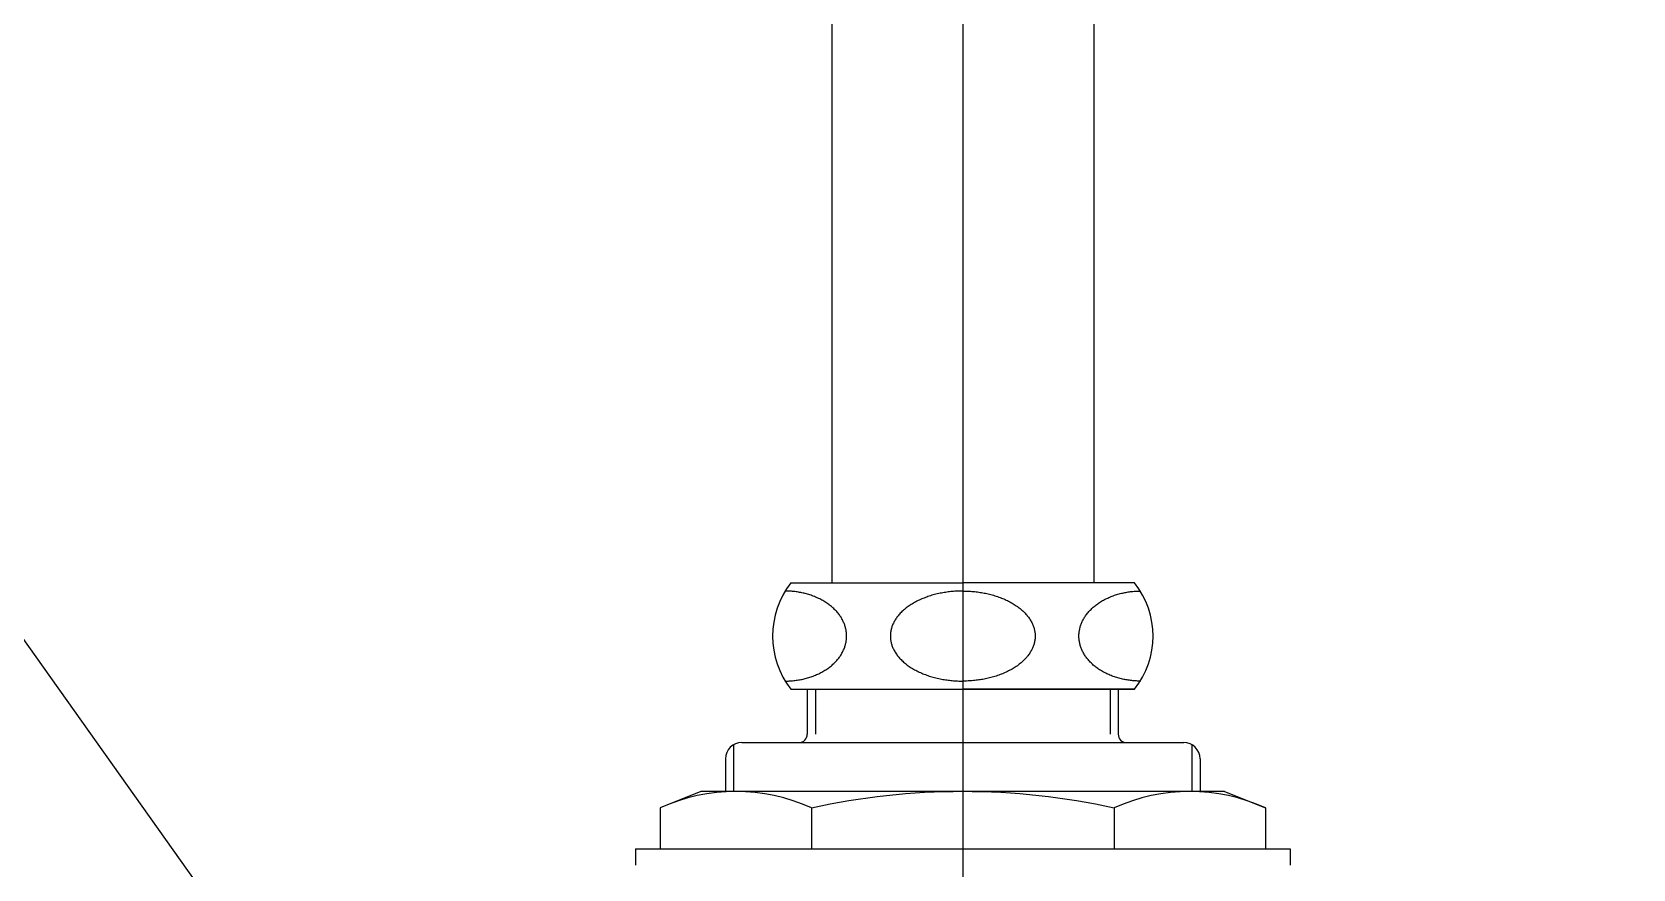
# Model space of a CAD drawing. Header units: millimetres. Extents: x 0 to 5600, y -67 to 2530.
# Drawn here: x 5107 to 5307.9, y 665.7 to 770.6 of the extents above; entities that cross this region are included whole.
import ezdxf
from ezdxf.lldxf.tags import DXFTag

# ---------------------------------------------------------------- set-up
doc = ezdxf.new("R2010")
doc.units = ezdxf.units.MM
for name, color, linetype in [('내부선 및 부속', 4, 'Continuous'), ('외형선', 3, 'Continuous'), ('중심선', 1, 'DASHED')]:
    doc.layers.add(name, color=color, linetype=linetype)
tags = doc.linetypes.add('DASHED', pattern=[25.72, 12.86, -12.86]).pattern_tags.tags
tags[6:7] = [DXFTag(74, 4), DXFTag(75, 0), DXFTag(340, '0'), DXFTag(46, 0.0), DXFTag(50, 0.0), DXFTag(44, 0.0), DXFTag(45, 0.0)]
tags[4:5] = [DXFTag(74, 4), DXFTag(75, 0), DXFTag(340, '0'), DXFTag(46, 0.0), DXFTag(50, 0.0), DXFTag(44, 0.0), DXFTag(45, 0.0)]

msp = doc.modelspace()

# ---------------------------------------------------------------- linework, layer by layer
at = {"layer": '내부선 및 부속', "linetype": 'Continuous'}
for p, q in [((5207.36, 864.4), (5207.36, 701.54)), ((5240.21, 864.4), (5240.21, 701.54)), ((5202.23, 701.54), (5223.78, 701.54)), ((5245.34, 701.54), (5223.78, 701.54)), ((5202.23, 688.19), (5223.78, 688.19)), ((5204.28, 688.19), (5204.28, 682.55)), ((5205.3, 688.19), (5205.3, 682.55)), ((5245.34, 688.19), (5223.78, 688.19)), ((5223.78, 688.19), (5245.34, 688.19)), ((5242.26, 688.19), (5242.26, 682.55)), ((5243.29, 688.19), (5243.29, 682.55)), ((5195.04, 681.25), (5195.04, 675.36)), ((5196.07, 681.52), (5251.5, 681.52)), ((5252.53, 681.25), (5252.53, 675.36)), ((5194.01, 679.47), (5194.01, 675.36)), ((5253.55, 679.47), (5253.55, 675.36)), ((5190.93, 675.36), (5185.8, 673.31)), ((5256.63, 675.36), (5190.93, 675.36)), ((5256.63, 675.36), (5261.77, 673.31)), ((5185.8, 673.31), (5185.8, 668.18)), ((5204.79, 673.31), (5204.79, 668.18)), ((5242.77, 673.31), (5242.77, 668.18)), ((5261.77, 673.31), (5261.77, 668.18)), ((5182.72, 668.18), (5182.72, 666.12)), ((5182.72, 668.18), (5264.84, 668.18)), ((5264.84, 668.18), (5264.84, 666.12))]:
    msp.add_line(p, q, dxfattribs=at)
at = {"layer": '내부선 및 부속', "linetype": 'Continuous', "flags": 128}
for points in [[(5201.45, 689.22), (5201.59, 689.22), (5201.73, 689.22), (5201.87, 689.23), (5202.01, 689.24), (5202.15, 689.24), (5202.29, 689.25), (5202.44, 689.27), (5202.58, 689.28), (5202.72, 689.3), (5202.87, 689.32), (5203.01, 689.34), (5203.16, 689.36), (5203.31, 689.38), (5203.45, 689.41), (5203.6, 689.44), (5203.74, 689.47), (5203.89, 689.51), (5204.03, 689.54), (5204.18, 689.58), (5204.32, 689.62), (5204.47, 689.67), (5204.61, 689.71), (5204.75, 689.76), (5204.89, 689.81), (5205.03, 689.86), (5205.17, 689.91), (5205.31, 689.97), (5205.45, 690.03), (5205.59, 690.09), (5205.72, 690.15), (5205.85, 690.22), (5205.98, 690.29), (5206.11, 690.35), (5206.24, 690.43), (5206.37, 690.5), (5206.49, 690.58), (5206.61, 690.65), (5206.73, 690.73), (5206.85, 690.81), (5206.97, 690.9), (5207.08, 690.98), (5207.19, 691.07), (5207.3, 691.15), (5207.4, 691.24), (5207.5, 691.33), (5207.6, 691.43), (5207.7, 691.52), (5207.79, 691.61), (5207.88, 691.71), (5207.97, 691.81), (5208.06, 691.91), (5208.14, 692.01), (5208.22, 692.11), (5208.3, 692.21), (5208.37, 692.31), (5208.44, 692.41), (5208.51, 692.51), (5208.57, 692.62), (5208.63, 692.72), (5208.69, 692.83), (5208.74, 692.93), (5208.79, 693.04), (5208.84, 693.14), (5208.89, 693.25), (5208.93, 693.36), (5208.97, 693.46), (5209, 693.57), (5209.04, 693.67), (5209.07, 693.78), (5209.09, 693.89), (5209.12, 693.99), (5209.14, 694.1), (5209.16, 694.2), (5209.17, 694.3), (5209.19, 694.41), (5209.2, 694.51), (5209.2, 694.61), (5209.21, 694.72), (5209.21, 694.82), (5209.21, 694.92), (5209.21, 695.02), (5209.2, 695.12), (5209.2, 695.22), (5209.19, 695.33), (5209.17, 695.43), (5209.16, 695.53), (5209.14, 695.64), (5209.12, 695.74), (5209.09, 695.85), (5209.07, 695.95), (5209.04, 696.06), (5209, 696.17), (5208.97, 696.27), (5208.93, 696.38), (5208.89, 696.48), (5208.84, 696.59), (5208.79, 696.7), (5208.74, 696.8), (5208.69, 696.91), (5208.63, 697.01), (5208.63, 697.01), (5208.57, 697.12), (5208.51, 697.22), (5208.44, 697.32), (5208.37, 697.42), (5208.3, 697.53), (5208.22, 697.63), (5208.14, 697.73), (5208.06, 697.83), (5207.97, 697.93), (5207.88, 698.02), (5207.79, 698.12), (5207.7, 698.21), (5207.6, 698.31), (5207.5, 698.4), (5207.4, 698.49), (5207.3, 698.58), (5207.19, 698.67), (5207.08, 698.75), (5206.97, 698.84), (5206.85, 698.92), (5206.73, 699), (5206.61, 699.08), (5206.49, 699.16), (5206.37, 699.23), (5206.24, 699.31), (5206.11, 699.38), (5205.98, 699.45), (5205.85, 699.52), (5205.72, 699.58), (5205.59, 699.64), (5205.45, 699.7), (5205.31, 699.76), (5205.17, 699.82), (5205.03, 699.87), (5204.89, 699.93), (5204.75, 699.98), (5204.61, 700.02), (5204.47, 700.07), (5204.32, 700.11), (5204.18, 700.15), (5204.03, 700.19), (5203.89, 700.23), (5203.74, 700.26), (5203.6, 700.29), (5203.45, 700.32), (5203.31, 700.35), (5203.16, 700.37), (5203.01, 700.4), (5202.87, 700.42), (5202.72, 700.44), (5202.58, 700.45), (5202.44, 700.47), (5202.29, 700.48), (5202.15, 700.49), (5202.01, 700.5), (5201.87, 700.5), (5201.73, 700.51), (5201.59, 700.51), (5201.45, 700.51), (5201.45, 700.51)], [(5223.78, 700.51), (5223.62, 700.51), (5223.46, 700.51), (5223.29, 700.5), (5223.13, 700.5), (5222.96, 700.49), (5222.79, 700.48), (5222.63, 700.47), (5222.46, 700.45), (5222.29, 700.44), (5222.12, 700.42), (5221.95, 700.4), (5221.78, 700.37), (5221.61, 700.35), (5221.44, 700.32), (5221.27, 700.29), (5221.1, 700.26), (5220.93, 700.23), (5220.76, 700.19), (5220.59, 700.15), (5220.42, 700.11), (5220.25, 700.07), (5220.08, 700.02), (5219.92, 699.98), (5219.75, 699.93), (5219.58, 699.87), (5219.42, 699.82), (5219.26, 699.76), (5219.1, 699.7), (5218.94, 699.64), (5218.78, 699.58), (5218.63, 699.52), (5218.47, 699.45), (5218.32, 699.38), (5218.17, 699.31), (5218.02, 699.23), (5217.88, 699.16), (5217.74, 699.08), (5217.6, 699), (5217.46, 698.92), (5217.33, 698.84), (5217.19, 698.75), (5217.07, 698.67), (5216.94, 698.58), (5216.82, 698.49), (5216.7, 698.4), (5216.58, 698.31), (5216.47, 698.21), (5216.36, 698.12), (5216.25, 698.02), (5216.15, 697.93), (5216.05, 697.83), (5215.95, 697.73), (5215.86, 697.63), (5215.77, 697.53), (5215.68, 697.42), (5215.6, 697.32), (5215.52, 697.22), (5215.45, 697.12), (5215.38, 697.01), (5215.31, 696.91), (5215.25, 696.8), (5215.19, 696.7), (5215.13, 696.59), (5215.08, 696.48), (5215.03, 696.38), (5214.98, 696.27), (5214.94, 696.17), (5214.9, 696.06), (5214.87, 695.95), (5214.84, 695.85), (5214.81, 695.74), (5214.78, 695.64), (5214.76, 695.53), (5214.74, 695.43), (5214.73, 695.33), (5214.72, 695.22), (5214.71, 695.12), (5214.7, 695.02), (5214.7, 694.92), (5214.7, 694.82), (5214.7, 694.72), (5214.71, 694.61), (5214.72, 694.51), (5214.73, 694.41), (5214.74, 694.3), (5214.76, 694.2), (5214.78, 694.1), (5214.81, 693.99), (5214.84, 693.89), (5214.87, 693.78), (5214.9, 693.67), (5214.94, 693.57), (5214.98, 693.46), (5215.03, 693.36), (5215.08, 693.25), (5215.13, 693.14), (5215.19, 693.04), (5215.25, 692.93), (5215.31, 692.83), (5215.38, 692.72), (5215.38, 692.72), (5215.45, 692.62), (5215.52, 692.51), (5215.6, 692.41), (5215.68, 692.31), (5215.77, 692.21), (5215.86, 692.11), (5215.95, 692.01), (5216.05, 691.91), (5216.15, 691.81), (5216.25, 691.71), (5216.36, 691.61), (5216.47, 691.52), (5216.58, 691.43), (5216.7, 691.33), (5216.82, 691.24), (5216.94, 691.15), (5217.07, 691.07), (5217.19, 690.98), (5217.33, 690.9), (5217.46, 690.81), (5217.6, 690.73), (5217.74, 690.65), (5217.88, 690.58), (5218.02, 690.5), (5218.17, 690.43), (5218.32, 690.35), (5218.47, 690.29), (5218.63, 690.22), (5218.78, 690.15), (5218.94, 690.09), (5219.1, 690.03), (5219.26, 689.97), (5219.42, 689.91), (5219.58, 689.86), (5219.75, 689.81), (5219.92, 689.76), (5220.08, 689.71), (5220.25, 689.67), (5220.42, 689.62), (5220.59, 689.58), (5220.76, 689.54), (5220.93, 689.51), (5221.1, 689.47), (5221.27, 689.44), (5221.44, 689.41), (5221.61, 689.38), (5221.78, 689.36), (5221.95, 689.34), (5222.12, 689.32), (5222.29, 689.3), (5222.46, 689.28), (5222.63, 689.27), (5222.79, 689.25), (5222.96, 689.24), (5223.13, 689.24), (5223.29, 689.23), (5223.46, 689.22), (5223.62, 689.22), (5223.78, 689.22), (5223.78, 689.22)], [(5223.78, 700.51), (5223.95, 700.51), (5224.11, 700.51), (5224.27, 700.5), (5224.44, 700.5), (5224.6, 700.49), (5224.77, 700.48), (5224.94, 700.47), (5225.11, 700.45), (5225.28, 700.44), (5225.45, 700.42), (5225.62, 700.4), (5225.79, 700.37), (5225.96, 700.35), (5226.13, 700.32), (5226.3, 700.29), (5226.47, 700.26), (5226.64, 700.23), (5226.81, 700.19), (5226.98, 700.15), (5227.15, 700.11), (5227.32, 700.07), (5227.48, 700.02), (5227.65, 699.98), (5227.82, 699.93), (5227.98, 699.87), (5228.14, 699.82), (5228.31, 699.76), (5228.47, 699.7), (5228.63, 699.64), (5228.78, 699.58), (5228.94, 699.52), (5229.09, 699.45), (5229.24, 699.38), (5229.39, 699.31), (5229.54, 699.23), (5229.69, 699.16), (5229.83, 699.08), (5229.97, 699), (5230.11, 698.92), (5230.24, 698.84), (5230.37, 698.75), (5230.5, 698.67), (5230.63, 698.58), (5230.75, 698.49), (5230.87, 698.4), (5230.99, 698.31), (5231.1, 698.21), (5231.21, 698.12), (5231.32, 698.02), (5231.42, 697.93), (5231.52, 697.83), (5231.61, 697.73), (5231.71, 697.63), (5231.8, 697.53), (5231.88, 697.42), (5231.96, 697.32), (5232.04, 697.22), (5232.12, 697.12), (5232.19, 697.01), (5232.25, 696.91), (5232.32, 696.8), (5232.38, 696.7), (5232.43, 696.59), (5232.49, 696.48), (5232.54, 696.38), (5232.58, 696.27), (5232.62, 696.17), (5232.66, 696.06), (5232.7, 695.95), (5232.73, 695.85), (5232.76, 695.74), (5232.78, 695.64), (5232.8, 695.53), (5232.82, 695.43), (5232.84, 695.33), (5232.85, 695.22), (5232.86, 695.12), (5232.86, 695.02), (5232.87, 694.92), (5232.87, 694.82), (5232.86, 694.72), (5232.86, 694.61), (5232.85, 694.51), (5232.84, 694.41), (5232.82, 694.3), (5232.8, 694.2), (5232.78, 694.1), (5232.76, 693.99), (5232.73, 693.89), (5232.7, 693.78), (5232.66, 693.67), (5232.62, 693.57), (5232.58, 693.46), (5232.54, 693.36), (5232.49, 693.25), (5232.43, 693.14), (5232.38, 693.04), (5232.32, 692.93), (5232.25, 692.83), (5232.19, 692.72), (5232.19, 692.72), (5232.12, 692.62), (5232.04, 692.51), (5231.96, 692.41), (5231.88, 692.31), (5231.8, 692.21), (5231.71, 692.11), (5231.61, 692.01), (5231.52, 691.91), (5231.42, 691.81), (5231.32, 691.71), (5231.21, 691.61), (5231.1, 691.52), (5230.99, 691.43), (5230.87, 691.33), (5230.75, 691.24), (5230.63, 691.15), (5230.5, 691.07), (5230.37, 690.98), (5230.24, 690.9), (5230.11, 690.81), (5229.97, 690.73), (5229.83, 690.65), (5229.69, 690.58), (5229.54, 690.5), (5229.39, 690.43), (5229.24, 690.35), (5229.09, 690.29), (5228.94, 690.22), (5228.78, 690.15), (5228.63, 690.09), (5228.47, 690.03), (5228.31, 689.97), (5228.14, 689.91), (5227.98, 689.86), (5227.82, 689.81), (5227.65, 689.76), (5227.48, 689.71), (5227.32, 689.67), (5227.15, 689.62), (5226.98, 689.58), (5226.81, 689.54), (5226.64, 689.51), (5226.47, 689.47), (5226.3, 689.44), (5226.13, 689.41), (5225.96, 689.38), (5225.79, 689.36), (5225.62, 689.34), (5225.45, 689.32), (5225.28, 689.3), (5225.11, 689.28), (5224.94, 689.27), (5224.77, 689.25), (5224.6, 689.24), (5224.44, 689.24), (5224.27, 689.23), (5224.11, 689.22), (5223.95, 689.22), (5223.78, 689.22), (5223.78, 689.22)], [(5246.12, 689.22), (5245.98, 689.22), (5245.84, 689.22), (5245.7, 689.23), (5245.56, 689.24), (5245.42, 689.24), (5245.27, 689.25), (5245.13, 689.27), (5244.99, 689.28), (5244.84, 689.3), (5244.7, 689.32), (5244.55, 689.34), (5244.41, 689.36), (5244.26, 689.38), (5244.11, 689.41), (5243.97, 689.44), (5243.82, 689.47), (5243.68, 689.51), (5243.53, 689.54), (5243.39, 689.58), (5243.24, 689.62), (5243.1, 689.67), (5242.96, 689.71), (5242.81, 689.76), (5242.67, 689.81), (5242.53, 689.86), (5242.39, 689.91), (5242.25, 689.97), (5242.12, 690.03), (5241.98, 690.09), (5241.84, 690.15), (5241.71, 690.22), (5241.58, 690.29), (5241.45, 690.35), (5241.32, 690.43), (5241.2, 690.5), (5241.07, 690.58), (5240.95, 690.65), (5240.83, 690.73), (5240.72, 690.81), (5240.6, 690.9), (5240.49, 690.98), (5240.38, 691.07), (5240.27, 691.15), (5240.16, 691.24), (5240.06, 691.33), (5239.96, 691.43), (5239.87, 691.52), (5239.77, 691.61), (5239.68, 691.71), (5239.59, 691.81), (5239.51, 691.91), (5239.43, 692.01), (5239.35, 692.11), (5239.27, 692.21), (5239.2, 692.31), (5239.13, 692.41), (5239.06, 692.51), (5239, 692.62), (5238.94, 692.72), (5238.88, 692.83), (5238.82, 692.93), (5238.77, 693.04), (5238.72, 693.14), (5238.68, 693.25), (5238.64, 693.36), (5238.6, 693.46), (5238.56, 693.57), (5238.53, 693.67), (5238.5, 693.78), (5238.47, 693.89), (5238.45, 693.99), (5238.43, 694.1), (5238.41, 694.2), (5238.39, 694.3), (5238.38, 694.41), (5238.37, 694.51), (5238.36, 694.61), (5238.36, 694.72), (5238.35, 694.82), (5238.35, 694.92), (5238.36, 695.02), (5238.36, 695.12), (5238.37, 695.22), (5238.38, 695.33), (5238.39, 695.43), (5238.41, 695.53), (5238.43, 695.64), (5238.45, 695.74), (5238.47, 695.85), (5238.5, 695.95), (5238.53, 696.06), (5238.56, 696.17), (5238.6, 696.27), (5238.64, 696.38), (5238.68, 696.48), (5238.72, 696.59), (5238.77, 696.7), (5238.82, 696.8), (5238.88, 696.91), (5238.94, 697.01), (5238.94, 697.01), (5239, 697.12), (5239.06, 697.22), (5239.13, 697.32), (5239.2, 697.42), (5239.27, 697.53), (5239.35, 697.63), (5239.43, 697.73), (5239.51, 697.83), (5239.59, 697.93), (5239.68, 698.02), (5239.77, 698.12), (5239.87, 698.21), (5239.96, 698.31), (5240.06, 698.4), (5240.16, 698.49), (5240.27, 698.58), (5240.38, 698.67), (5240.49, 698.75), (5240.6, 698.84), (5240.72, 698.92), (5240.83, 699), (5240.95, 699.08), (5241.07, 699.16), (5241.2, 699.23), (5241.32, 699.31), (5241.45, 699.38), (5241.58, 699.45), (5241.71, 699.52), (5241.84, 699.58), (5241.98, 699.64), (5242.12, 699.7), (5242.25, 699.76), (5242.39, 699.82), (5242.53, 699.87), (5242.67, 699.93), (5242.81, 699.98), (5242.96, 700.02), (5243.1, 700.07), (5243.24, 700.11), (5243.39, 700.15), (5243.53, 700.19), (5243.68, 700.23), (5243.82, 700.26), (5243.97, 700.29), (5244.11, 700.32), (5244.26, 700.35), (5244.41, 700.37), (5244.55, 700.4), (5244.7, 700.42), (5244.84, 700.44), (5244.99, 700.45), (5245.13, 700.47), (5245.27, 700.48), (5245.42, 700.49), (5245.56, 700.5), (5245.7, 700.5), (5245.84, 700.51), (5245.98, 700.51), (5246.12, 700.51), (5246.12, 700.51)]]:
    msp.add_lwpolyline(points, dxfattribs=at)
at = {"layer": '내부선 및 부속', "linetype": 'Continuous'}
for centre, radius, start, end in [((5210.71, 694.87), 10.79, 141.813, 218.187), ((5236.86, 694.87), 10.79, 321.813, 38.187), ((5196.07, 679.47), 2.05, 90, 180), ((5203.25, 682.55), 1.03, 270, 0), ((5244.31, 682.55), 1.03, 180, 270), ((5251.5, 679.47), 2.05, 0, 90), ((5195.3, 652.38), 22.99, 65.5991, 114.4009), ((5223.78, 586.5), 88.86, 90, 102.3404), ((5223.78, 586.5), 88.86, 77.6596, 90), ((5252.27, 652.38), 22.99, 65.5991, 114.4009)]:
    msp.add_arc(centre, radius, start, end, dxfattribs=at)
at = {"layer": '외형선'}
msp.add_line((3800, 2530), (5600, 0), dxfattribs=at)
at = {"layer": '중심선'}
msp.add_line((5223.78, 1092.34), (5223.78, 210.2), dxfattribs=at)

doc.saveas('drawing.dxf')
